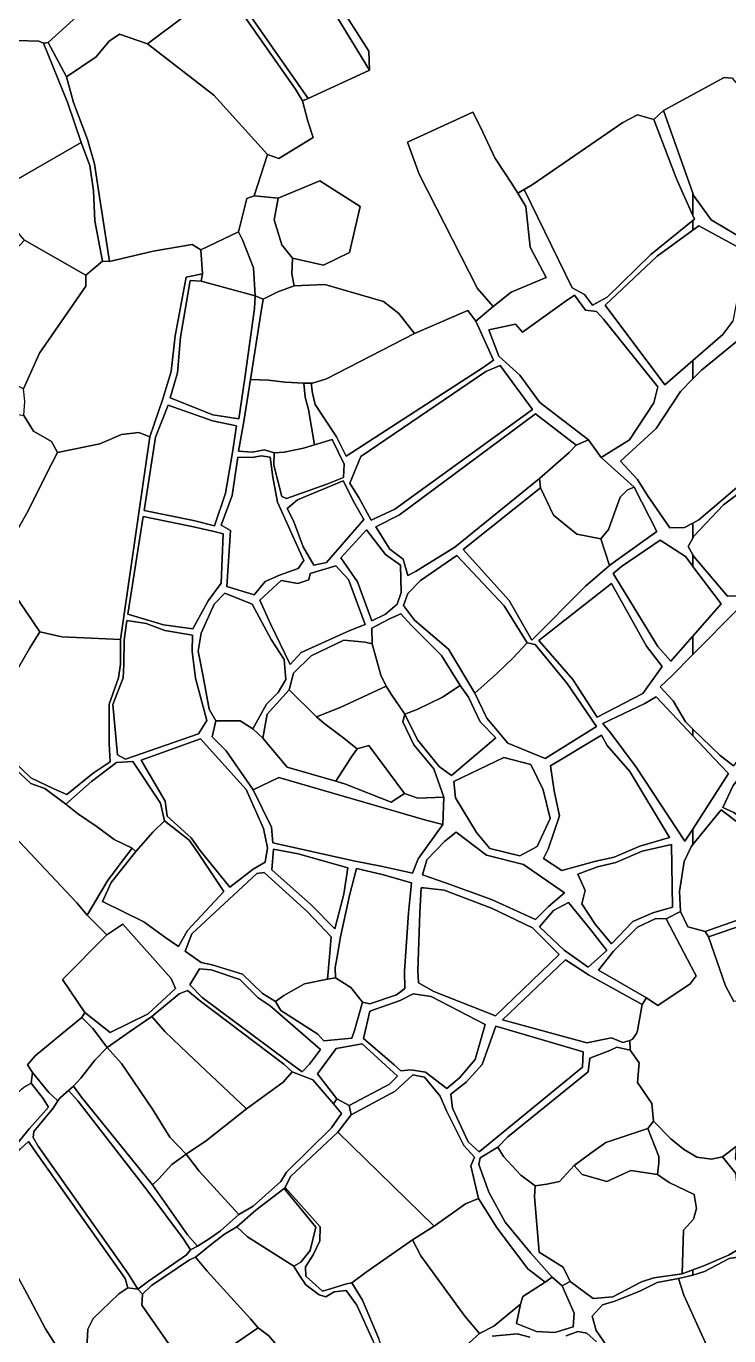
# Model space of a CAD drawing. Extents: x 542555 to 550520, y 1840485 to 1846995.
# Drawn here: x 548884.7 to 549006.2, y 1843695.7 to 1843922.2 of the extents above; entities that cross this region are included whole.
import ezdxf

# ---------------------------------------------------------------- set-up
doc = ezdxf.new("R2010")
doc.units = 0
doc.layers.add('Level 30', color=7, linetype='Continuous')

msp = doc.modelspace()

# ---------------------------------------------------------------- linework, layer by layer
at = {"layer": 'Level 30'}
for points in [[(548944.08, 1843914.59), (548933.47, 1843909.69), (548919.52, 1843929.68), (548917.63, 1843931.57), (548916.05, 1843932.06), (548914.4, 1843933.85), (548915.2, 1843936.34), (548915.05, 1843938.57), (548921.32, 1843942.31), (548923.57, 1843942.03), (548929.06, 1843937.41), (548935.66, 1843928.43)], [(548914.12, 1843929.06), (548914.38, 1843926.99), (548913.39, 1843925.25), (548912.35, 1843924.07), (548905.73, 1843919.13), (548900.86, 1843920.79), (548899.09, 1843919.61), (548896.86, 1843916.89), (548891.73, 1843913.44), (548888.53, 1843919.34), (548902.13, 1843931.73), (548904.17, 1843931.94), (548908.08, 1843931.14), (548909.7, 1843931.23), (548911.34, 1843930.35)], [(548932.51, 1843909.24), (548933.42, 1843905.78), (548934.37, 1843902.93), (548928.4, 1843899.32), (548926.47, 1843900), (548917.17, 1843910.25), (548905.73, 1843919.13), (548912.35, 1843924.07), (548913.39, 1843925.25), (548914.38, 1843926.99), (548914.12, 1843929.06), (548915.8, 1843931.08), (548918.69, 1843929.33), (548931.3, 1843911.26)], [(548894.23, 1843902.04), (548883.33, 1843895.8), (548881.87, 1843898.28), (548872.41, 1843912.21), (548872.22, 1843914.01), (548874.5185, 1843916.4652), (548874.86, 1843916.83), (548875.5555, 1843917.0703), (548883.11, 1843919.68), (548886.92, 1843919.61), (548887.74, 1843919.25), (548891.95, 1843908.88)], [(548899.14, 1843881.48), (548897.95, 1843881.54), (548896.62, 1843888.51), (548896.38, 1843893.68), (548895.74, 1843898.06), (548894.23, 1843902.04), (548891.95, 1843908.88), (548887.74, 1843919.25), (548888.53, 1843919.34), (548891.73, 1843913.44), (548892.92, 1843908.96), (548895.34, 1843902.56), (548896.57, 1843898.4), (548897.3, 1843893.43)], [(548926.47, 1843900), (548924.17, 1843892.84), (548922.91, 1843892.39), (548921.46, 1843886.64), (548914.93, 1843883.53), (548913.45, 1843884.41), (548906.71, 1843883.27), (548899.14, 1843881.48), (548897.3, 1843893.43), (548896.57, 1843898.4), (548895.34, 1843902.56), (548892.92, 1843908.96), (548891.73, 1843913.44), (548896.86, 1843916.89), (548899.09, 1843919.61), (548900.86, 1843920.79), (548905.73, 1843919.13), (548917.17, 1843910.25)], [(549008.41, 1843911.26), (549022.46, 1843891.79), (549011.59, 1843883.68), (549003.14, 1843888.68), (549000.16, 1843892.86), (549000.01, 1843893.31), (549000, 1843893.33), (548994.93, 1843907.58), (549005.41, 1843913.33), (549006.78, 1843913.16)], [(548994.93, 1843907.58), (549000, 1843893.33), (549000, 1843893.31), (549000, 1843889.46), (548997.2, 1843895.8), (548993.25, 1843906.06)], [(548971.88, 1843883.94), (548974.62, 1843878.69), (548968.58, 1843876.21), (548965.49, 1843873.7), (548962.74, 1843876.8), (548952.66, 1843896.57), (548950.69, 1843902.14), (548961.97, 1843907.29), (548963.28, 1843904.74), (548965.74, 1843899.42), (548968.78, 1843894.86), (548969.72, 1843893.29), (548971.1, 1843890.97)], [(549000, 1843889.46), (549000.28, 1843888.82), (549000, 1843888.59), (548992.75, 1843882.71), (548985.18, 1843875.32), (548982.66, 1843873.95), (548981.29, 1843875.76), (548979.14, 1843876.95), (548970.83, 1843893.95), (548972.2, 1843894.77), (548987.9, 1843905.52), (548990.42, 1843906.86), (548993.25, 1843906.06), (548997.2, 1843895.8)], [(548897.95, 1843881.54), (548895.04, 1843879.14), (548884.44, 1843885.17), (548880.44, 1843889.86), (548877.99, 1843892.17), (548883.33, 1843895.8), (548894.23, 1843902.04), (548895.74, 1843898.06), (548896.38, 1843893.68), (548896.62, 1843888.51)], [(548928.32, 1843892.44), (548935.5, 1843895.45), (548942.47, 1843890.97), (548940.62, 1843883.07), (548936.14, 1843880.87), (548930.75, 1843882.06), (548928.93, 1843884.36), (548927.6, 1843888.71)], [(548930.75, 1843882.06), (548930.65, 1843879.35), (548931.04, 1843877.27), (548928.25, 1843876.26), (548925.7, 1843874.95), (548924.32, 1843875.53), (548924.01, 1843880.38), (548922.16, 1843885.25), (548921.46, 1843886.64), (548922.91, 1843892.39), (548924.17, 1843892.84), (548928.32, 1843892.44), (548927.6, 1843888.71), (548928.93, 1843884.36)], [(549007.73, 1843884.05), (549009.73, 1843881.73), (549009.95, 1843880.57), (549008.46, 1843879.11), (549006.93, 1843871.17), (549005.16, 1843868.85), (549000, 1843864.36), (548995.15, 1843860.15), (548984.82, 1843873.93), (548993.82, 1843882.42), (549000, 1843886.91), (549000, 1843886.9), (549001.02, 1843887.64)], [(548884.44, 1843885.17), (548895.04, 1843879.14), (548895.04, 1843877.22), (548887.06, 1843865.63), (548884.25, 1843859.47), (548880.31, 1843861.46), (548877.03, 1843863.5), (548871.21, 1843868.33), (548873.73, 1843871.72), (548881.94, 1843882.51)], [(548924.32, 1843875.53), (548914.97, 1843878.07), (548915.2, 1843879.33), (548914.93, 1843883.53), (548921.46, 1843886.64), (548922.16, 1843885.25), (548924.01, 1843880.38)], [(548914.93, 1843883.53), (548915.2, 1843879.33), (548912.41, 1843878.79), (548910.5, 1843868.63), (548909.79, 1843862.48), (548908.37, 1843857.75), (548906.13, 1843851.19), (548904.23, 1843851.94), (548901.2, 1843851.59), (548897.47, 1843849.94), (548890.14, 1843848.45), (548889.13, 1843850.36), (548885.99, 1843852.12), (548884.34, 1843854.86), (548884.5, 1843857.35), (548884.25, 1843859.47), (548887.06, 1843865.63), (548895.04, 1843877.22), (548895.04, 1843879.14), (548897.95, 1843881.54), (548899.14, 1843881.48), (548906.71, 1843883.27), (548913.45, 1843884.41)], [(548914.97, 1843878.07), (548924.32, 1843875.53), (548924.22, 1843873.37), (548922.56, 1843861.31), (548921.48, 1843854.26), (548917.03, 1843854.97), (548909.64, 1843857.9), (548910.88, 1843862.25), (548911.43, 1843868.41), (548913.07, 1843878.22)], [(548931.04, 1843877.27), (548936.38, 1843877.52), (548946.5, 1843874.55), (548949.15, 1843872.49), (548951.85, 1843869.03), (548936.65, 1843861.2), (548934.24, 1843860.44), (548933.99, 1843860.44), (548932.72, 1843860.45), (548929.51, 1843860.63), (548926.64, 1843860.96), (548923.51, 1843861.08), (548925.33, 1843872.47), (548925.7, 1843874.95), (548928.25, 1843876.26)], [(548984.53, 1843871.51), (548983.33, 1843872.85), (548981.42, 1843873.05), (548979.53, 1843875.66), (548977.93, 1843874.58), (548970.55, 1843869.29), (548969.36, 1843870.67), (548964.73, 1843869.67), (548966.44, 1843865.09), (548970.1, 1843861.81), (548973.56, 1843857.12), (548981.93, 1843850.66), (548979.84, 1843849.71), (548972.8, 1843855.16), (548949.3, 1843837.7), (548945.17, 1843835.59), (548947.59, 1843831.77), (548949.93, 1843830), (548950.71, 1843827.17), (548952.04, 1843827.9), (548958.85, 1843832.08), (548973.5, 1843843.97), (548973.66, 1843842.37), (548960.3, 1843831.71), (548968.25, 1843822.86), (548972.16, 1843815.99), (548981.42, 1843825.37), (548985.57, 1843828.89), (548986.71, 1843829.7), (548993.78, 1843834.82), (548989.83, 1843842.48), (548984.16, 1843847.62), (548989.06, 1843850.64), (548993.25, 1843857.05), (548993.95, 1843859.82)], [(548983.33, 1843872.85), (548984.53, 1843871.51), (548993.95, 1843859.82), (548993.25, 1843857.05), (548989.06, 1843850.64), (548984.16, 1843847.62), (548981.93, 1843850.66), (548973.56, 1843857.12), (548970.1, 1843861.81), (548966.44, 1843865.09), (548964.73, 1843869.67), (548969.36, 1843870.67), (548970.55, 1843869.29), (548977.93, 1843874.58), (548979.53, 1843875.66), (548981.42, 1843873.05)], [(548962.46, 1843871.14), (548965.53, 1843864.41), (548963.74, 1843863.17), (548940.05, 1843847.84), (548938.37, 1843851.18), (548934.71, 1843856.78), (548934.21, 1843858.72), (548933.99, 1843860.44), (548934.24, 1843860.44), (548936.65, 1843861.2), (548951.85, 1843869.03), (548959.99, 1843872.53), (548961.12, 1843873.04)], [(549016.88, 1843865.43), (549019.76, 1843863.3), (549019, 1843857.23), (549014.12, 1843848.74), (549008.37, 1843843.03), (549001.04, 1843836.79), (549000, 1843836.24), (548998.54, 1843835.48), (548996.01, 1843835.44), (548992.15, 1843841.05), (548990.43, 1843843.8), (548987.51, 1843846.95), (548993.63, 1843852.6), (548997.87, 1843858.99), (549000, 1843861.17), (549001.49, 1843862.68), (549009.02, 1843868.88), (549010.61, 1843870.2)], [(548942.6, 1843847.74), (548964.23, 1843862.47), (548966.66, 1843863.5), (548972.27, 1843855.92), (548948.45, 1843838.64), (548944.36, 1843836.73), (548942.33, 1843840.55), (548940.72, 1843843.18)], [(548964.23, 1843862.47), (548942.6, 1843847.74), (548940.72, 1843843.18), (548942.33, 1843840.55), (548944.36, 1843836.73), (548948.45, 1843838.64), (548972.27, 1843855.92), (548966.66, 1843863.5)], [(548929.32, 1843848.51), (548927.6, 1843848.38), (548925.94, 1843848.89), (548923.82, 1843848.53), (548921.47, 1843848.69), (548922.32, 1843853.49), (548923.51, 1843861.08), (548926.64, 1843860.96), (548929.51, 1843860.63), (548932.72, 1843860.45), (548932.96, 1843858), (548933.56, 1843855.87), (548934.6, 1843849.81), (548932.66, 1843849.19)], [(548881.52, 1843832.01), (548879.13, 1843828.49), (548875.99, 1843830.94), (548873.09, 1843832.81), (548870.19, 1843834.43), (548865.33, 1843838.92), (548861.24, 1843842.27), (548857.89, 1843845.86), (548856.07, 1843848.08), (548859.06, 1843850.21), (548868.8, 1843856.76), (548872.54, 1843858.87), (548877.39, 1843855.3), (548880.96, 1843855.48), (548884.34, 1843854.86), (548885.99, 1843852.12), (548889.13, 1843850.36), (548890.14, 1843848.45), (548888.39, 1843845.14), (548885.13, 1843838.47)], [(548921.07, 1843853.05), (548920.42, 1843848.45), (548919.2, 1843841.42), (548917.3, 1843835.79), (548913.64, 1843836.71), (548905.12, 1843838.41), (548907.1, 1843851.12), (548909.3, 1843856.63), (548916.94, 1843853.92)], [(548920.42, 1843848.45), (548921.07, 1843853.05), (548916.94, 1843853.92), (548909.3, 1843856.63), (548907.1, 1843851.12), (548905.12, 1843838.41), (548913.64, 1843836.71), (548917.3, 1843835.79), (548919.2, 1843841.42)], [(548978.63, 1843848.47), (548973.5, 1843843.97), (548958.85, 1843832.08), (548952.04, 1843827.9), (548950.71, 1843827.17), (548949.93, 1843830), (548947.59, 1843831.77), (548945.17, 1843835.59), (548949.3, 1843837.7), (548972.8, 1843855.16), (548979.84, 1843849.71)], [(548890.14, 1843848.45), (548897.47, 1843849.94), (548901.2, 1843851.59), (548904.23, 1843851.94), (548906.13, 1843851.19), (548901.05, 1843816.11), (548890.89, 1843816.59), (548887.07, 1843817.43), (548882.34, 1843824.43), (548879.13, 1843828.49), (548881.52, 1843832.01), (548885.13, 1843838.47), (548888.39, 1843845.14)], [(548939.57, 1843844.12), (548936.71, 1843842.97), (548929.76, 1843840.49), (548928.94, 1843840.87), (548927.53, 1843846.28), (548927.6, 1843848.38), (548929.32, 1843848.51), (548932.66, 1843849.19), (548934.6, 1843849.81), (548937.62, 1843850.72), (548939.71, 1843846.46)], [(548984.16, 1843847.62), (548989.83, 1843842.48), (548988.72, 1843842.02), (548987.43, 1843840.75), (548985.39, 1843835.12), (548984.08, 1843833.54), (548979.96, 1843834.31), (548975.92, 1843837.63), (548973.66, 1843842.37), (548973.5, 1843843.97), (548978.63, 1843848.47), (548979.84, 1843849.71), (548981.93, 1843850.66)], [(548928.17, 1843839.88), (548932.71, 1843829.79), (548931.76, 1843828.41), (548928.54, 1843827.25), (548926.03, 1843826.16), (548924.16, 1843823.87), (548919.4, 1843825.3), (548920.06, 1843834.97), (548918.43, 1843835.89), (548920.33, 1843841.02), (548921.33, 1843847.65), (548923.81, 1843847.62), (548925.37, 1843847.87), (548926.9, 1843847.67), (548927.37, 1843844.17)], [(548932.71, 1843829.79), (548928.17, 1843839.88), (548927.37, 1843844.17), (548926.9, 1843847.67), (548925.37, 1843847.87), (548923.81, 1843847.62), (548921.33, 1843847.65), (548920.33, 1843841.02), (548918.43, 1843835.89), (548920.06, 1843834.97), (548919.4, 1843825.3), (548924.16, 1843823.87), (548926.03, 1843826.16), (548928.54, 1843827.25), (548931.76, 1843828.41)], [(548931.62, 1843840.25), (548939.54, 1843843.56), (548941.49, 1843839.7), (548943.12, 1843836.89), (548936.64, 1843829.41), (548934.49, 1843828.97), (548932.6, 1843832.17), (548930.96, 1843836.63), (548929.86, 1843838.8)], [(548939.54, 1843843.56), (548931.62, 1843840.25), (548929.86, 1843838.8), (548930.96, 1843836.63), (548932.6, 1843832.17), (548934.49, 1843828.97), (548936.64, 1843829.41), (548943.12, 1843836.89), (548941.49, 1843839.7)], [(548984.08, 1843833.54), (548985.57, 1843828.89), (548981.42, 1843825.37), (548972.16, 1843815.99), (548968.25, 1843822.86), (548960.3, 1843831.71), (548973.66, 1843842.37), (548975.92, 1843837.63), (548979.96, 1843834.31)], [(548989.83, 1843842.48), (548993.78, 1843834.82), (548986.71, 1843829.7), (548985.57, 1843828.89), (548984.08, 1843833.54), (548985.39, 1843835.12), (548987.43, 1843840.75), (548988.72, 1843842.02)], [(549000, 1843833.62), (549000.19, 1843833.97), (549005.32, 1843839.43), (549009.3, 1843842.38), (549010.8, 1843841.4), (549019.02, 1843833.83), (549017.45, 1843830.58), (549015.11, 1843827.6), (549012.06, 1843824.87), (549009.14, 1843823.74), (549006, 1843823.59), (549000.18, 1843830.48), (549000, 1843830.78), (548999.18, 1843832.18)], [(548917.49, 1843834.72), (548918.81, 1843834.38), (548918.45, 1843825.88), (548916.22, 1843822.82), (548913.56, 1843817.98), (548908.48, 1843818.66), (548902.32, 1843820.49), (548904.96, 1843837.4), (548913.68, 1843835.62)], [(548918.81, 1843834.38), (548917.49, 1843834.72), (548913.68, 1843835.62), (548904.96, 1843837.4), (548902.32, 1843820.49), (548908.48, 1843818.66), (548913.56, 1843817.98), (548916.22, 1843822.82), (548918.45, 1843825.88)], [(548946.87, 1843830.82), (548949.48, 1843828.99), (548949.58, 1843824.24), (548948.85, 1843822.25), (548946.87, 1843820.51), (548944.5, 1843819.37), (548942.02, 1843826.1), (548939.14, 1843830.26), (548943.59, 1843835.1)], [(548949.48, 1843828.99), (548946.87, 1843830.82), (548943.59, 1843835.1), (548939.14, 1843830.26), (548942.02, 1843826.1), (548944.5, 1843819.37), (548946.87, 1843820.51), (548948.85, 1843822.25), (548949.58, 1843824.24)], [(548885.28, 1843814.58), (548881.59, 1843808.16), (548863.56, 1843820.83), (548865.85, 1843824.2), (548868.48, 1843831.07), (548870.19, 1843834.43), (548873.09, 1843832.81), (548875.99, 1843830.94), (548879.13, 1843828.49), (548882.34, 1843824.43), (548887.07, 1843817.43)], [(549004.89, 1843822.26), (549000, 1843816.68), (548999.96, 1843816.63), (548996.22, 1843812.36), (548993.97, 1843814.91), (548986.23, 1843827.56), (548987.65, 1843828.76), (548994.35, 1843833.29), (548998.71, 1843830.48), (549000, 1843828.78), (549000, 1843828.76)], [(548966.06, 1843810.19), (548962.33, 1843806.83), (548957.73, 1843814.46), (548951.86, 1843819.44), (548949.98, 1843822.02), (548950.71, 1843824.09), (548952.9, 1843826.3), (548959.18, 1843830.64), (548967.39, 1843821.94), (548971.38, 1843815.53), (548968.85, 1843812.89)], [(548974.48, 1843795.55), (548983.35, 1843801.07), (548978.24, 1843808.53), (548972.72, 1843815.23), (548971.38, 1843815.53), (548967.39, 1843821.94), (548959.18, 1843830.64), (548952.9, 1843826.3), (548950.71, 1843824.09), (548949.98, 1843822.02), (548951.86, 1843819.44), (548957.73, 1843814.46), (548962.33, 1843806.83), (548964.36, 1843802.51), (548967.99, 1843798.22)], [(548933.59, 1843826.44), (548933.83, 1843827.51), (548938.25, 1843828.85), (548940.44, 1843826.52), (548943.35, 1843818.71), (548940.67, 1843817.66), (548932.28, 1843813.86), (548930.38, 1843811.77), (548926.97, 1843818.85), (548925.13, 1843822.94), (548928.82, 1843826.31), (548931.71, 1843825.83)], [(548933.83, 1843827.51), (548933.59, 1843826.44), (548931.71, 1843825.83), (548928.82, 1843826.31), (548925.13, 1843822.94), (548926.97, 1843818.85), (548930.38, 1843811.77), (548932.28, 1843813.86), (548940.67, 1843817.66), (548943.35, 1843818.71), (548940.44, 1843826.52), (548938.25, 1843828.85)], [(548929.63, 1843809.18), (548928.29, 1843806.95), (548926.3, 1843804.93), (548923.91, 1843800.67), (548921.72, 1843802.06), (548917.52, 1843802.07), (548916.36, 1843804.1), (548915.36, 1843809.73), (548914.46, 1843814.12), (548914.97, 1843817.2), (548917.22, 1843822.22), (548919.06, 1843824.11), (548923.78, 1843822.22), (548927.1, 1843816.12), (548929.34, 1843812.66)], [(548963.22, 1843801.9), (548961.22, 1843806.13), (548959.77, 1843808.17), (548956.55, 1843813.36), (548951.27, 1843818.58), (548949.5, 1843820.56), (548947.54, 1843819.68), (548944.52, 1843818.07), (548944.57, 1843815.38), (548943.36, 1843815.64), (548939.65, 1843815.99), (548934.03, 1843813.32), (548930.98, 1843810.3), (548930.23, 1843807.39), (548926.4, 1843803.21), (548925.67, 1843799.05), (548923.91, 1843800.67), (548926.3, 1843804.93), (548928.29, 1843806.95), (548929.63, 1843809.18), (548929.34, 1843812.66), (548927.1, 1843816.12), (548923.78, 1843822.22), (548919.06, 1843824.11), (548917.22, 1843822.22), (548914.97, 1843817.2), (548914.46, 1843814.12), (548915.36, 1843809.73), (548916.36, 1843804.1), (548917.52, 1843802.07), (548916.9, 1843799.31), (548919.33, 1843796.85), (548923.99, 1843790.11), (548927.17, 1843783.66), (548927.38, 1843780.94), (548941.32, 1843777.82), (548946.34, 1843776.85), (548951.51, 1843775.69), (548952.53, 1843778.21), (548956.75, 1843784.15), (548956.93, 1843788.87), (548955.21, 1843793.78), (548951.77, 1843797.9), (548949.85, 1843801.86), (548950.18, 1843803.22), (548952.4, 1843798.79), (548956.13, 1843794.14), (548958.26, 1843792.58), (548965.91, 1843799.11)], [(548992.01, 1843814.98), (548994.7, 1843811.46), (548991.35, 1843806.81), (548983.48, 1843802.7), (548979.22, 1843809.23), (548973.35, 1843815.93), (548985.94, 1843825.8)], [(548994.7, 1843811.46), (548992.01, 1843814.98), (548985.94, 1843825.8), (548973.35, 1843815.93), (548979.22, 1843809.23), (548983.48, 1843802.7), (548991.35, 1843806.81)], [(549000, 1843813.52), (549007.88, 1843821.46), (549009.69, 1843822.82), (549022.26, 1843812.63), (549017.96, 1843808.47), (549014.62, 1843803.57), (549013.19, 1843801.37), (549010.35, 1843798.97), (549007, 1843794.29), (549004.7, 1843796.06), (549000, 1843800.62), (548998.72, 1843801.86), (548996.58, 1843805.54), (548994.35, 1843807.95), (548996.35, 1843809.84)], [(548914.55, 1843799.8), (548901.93, 1843795.41), (548900.5, 1843796.2), (548899.69, 1843804.89), (548901.49, 1843809.52), (548901.61, 1843811.77), (548901.66, 1843816), (548902.14, 1843819.4), (548905.45, 1843818.9), (548908.68, 1843817.7), (548913.48, 1843816.85), (548913.45, 1843814.06), (548913.99, 1843809.44), (548915.97, 1843802.11)], [(548901.93, 1843795.41), (548914.55, 1843799.8), (548915.97, 1843802.11), (548913.99, 1843809.44), (548913.45, 1843814.06), (548913.48, 1843816.85), (548908.68, 1843817.7), (548905.45, 1843818.9), (548902.14, 1843819.4), (548901.66, 1843816), (548901.61, 1843811.77), (548901.49, 1843809.52), (548899.69, 1843804.89), (548900.5, 1843796.2)], [(548952.45, 1843804.06), (548950.18, 1843803.22), (548947.86, 1843806.64), (548947, 1843808.08), (548946.06, 1843809.94), (548944.57, 1843815.38), (548944.52, 1843818.07), (548947.54, 1843819.68), (548949.5, 1843820.56), (548951.27, 1843818.58), (548956.55, 1843813.36), (548959.77, 1843808.17), (548956.71, 1843806.17)], [(548887.07, 1843817.43), (548890.89, 1843816.59), (548901.05, 1843816.11), (548901.02, 1843811.84), (548900.69, 1843809.49), (548899.08, 1843804.94), (548899.08, 1843798.08), (548899.25, 1843794.99), (548896.34, 1843793.01), (548891.74, 1843789.29), (548889.52, 1843790.29), (548885.52, 1843792.2), (548879.13, 1843798.32), (548875.76, 1843799.92), (548881.59, 1843808.16), (548885.28, 1843814.58)], [(548939.01, 1843804.38), (548934.94, 1843802.72), (548930.23, 1843807.39), (548930.98, 1843810.3), (548934.03, 1843813.32), (548939.65, 1843815.99), (548943.36, 1843815.64), (548944.57, 1843815.38), (548946.06, 1843809.94), (548947, 1843808.08)], [(548983.35, 1843801.07), (548974.48, 1843795.55), (548967.99, 1843798.22), (548964.36, 1843802.51), (548962.33, 1843806.83), (548966.06, 1843810.19), (548968.85, 1843812.89), (548971.38, 1843815.53), (548972.72, 1843815.23), (548978.24, 1843808.53)], [(548952.45, 1843788.67), (548950.16, 1843789.49), (548943.96, 1843797.8), (548941.95, 1843797.21), (548939.41, 1843799.25), (548936.22, 1843801.65), (548934.94, 1843802.72), (548939.01, 1843804.38), (548947, 1843808.08), (548947.86, 1843806.64), (548950.18, 1843803.22), (548949.85, 1843801.86), (548951.77, 1843797.9), (548955.21, 1843793.78), (548956.93, 1843788.87)], [(548961.22, 1843806.13), (548963.22, 1843801.9), (548965.91, 1843799.11), (548958.26, 1843792.58), (548956.13, 1843794.14), (548952.4, 1843798.79), (548950.18, 1843803.22), (548952.45, 1843804.06), (548956.71, 1843806.17), (548959.77, 1843808.17)], [(548934.94, 1843802.72), (548936.22, 1843801.65), (548939.41, 1843799.25), (548941.95, 1843797.21), (548940.97, 1843795.83), (548938.28, 1843791.62), (548929.83, 1843794.05), (548925.67, 1843799.05), (548926.4, 1843803.21), (548930.23, 1843807.39)], [(549006.14, 1843792.95), (549000, 1843783.35), (548999.99, 1843783.33), (548998.64, 1843781.22), (548990.2, 1843794.07), (548985.79, 1843799.9), (548984.41, 1843801.58), (548991.71, 1843805.08), (548993.67, 1843806.23), (549000, 1843799.49), (549004.71, 1843794.47)], [(548950.16, 1843789.49), (548952.45, 1843788.67), (548956.93, 1843788.87), (548956.75, 1843784.15), (548953.84, 1843784.86), (548928.41, 1843792.27), (548923.99, 1843790.11), (548919.33, 1843796.85), (548916.9, 1843799.31), (548917.52, 1843802.07), (548921.72, 1843802.06), (548923.91, 1843800.67), (548925.67, 1843799.05), (548929.83, 1843794.05), (548938.28, 1843791.62), (548939.96, 1843791.1), (548947.86, 1843787.99)], [(548925.74, 1843783.46), (548926.44, 1843780.09), (548926.08, 1843777.63), (548923.95, 1843776.41), (548919.92, 1843773.32), (548914.73, 1843779.72), (548913.25, 1843781.82), (548909.08, 1843785.6), (548908.75, 1843788.14), (548904.64, 1843795.26), (548914.85, 1843798.97), (548922.79, 1843790.17)], [(548926.44, 1843780.09), (548925.74, 1843783.46), (548922.79, 1843790.17), (548914.85, 1843798.97), (548904.64, 1843795.26), (548908.75, 1843788.14), (548909.08, 1843785.6), (548913.25, 1843781.82), (548914.73, 1843779.72), (548919.92, 1843773.32), (548923.95, 1843776.41), (548926.08, 1843777.63)], [(548995.99, 1843781.89), (548990.86, 1843780.38), (548986.37, 1843778.49), (548983.22, 1843777.79), (548977.37, 1843776.17), (548974.15, 1843778.26), (548974.96, 1843779.86), (548976.96, 1843785.62), (548976.04, 1843789.96), (548975.37, 1843794.27), (548984.2, 1843799.56), (548985.19, 1843797.79), (548989.12, 1843793.28)], [(548990.86, 1843780.38), (548995.99, 1843781.89), (548989.12, 1843793.28), (548985.19, 1843797.79), (548984.2, 1843799.56), (548975.37, 1843794.27), (548976.04, 1843789.96), (548976.96, 1843785.62), (548974.96, 1843779.86), (548974.15, 1843778.26), (548977.37, 1843776.17), (548983.22, 1843777.79), (548986.37, 1843778.49)], [(548939.96, 1843791.1), (548938.28, 1843791.62), (548940.97, 1843795.83), (548941.95, 1843797.21), (548943.96, 1843797.8), (548950.16, 1843789.49), (548947.86, 1843787.99)], [(548906.61, 1843782.79), (548903.68, 1843779.48), (548903.04, 1843780.03), (548899.95, 1843781.56), (548897.02, 1843783.7), (548893.63, 1843786.02), (548891.57, 1843787.64), (548896, 1843791.59), (548900.33, 1843794.85), (548903.19, 1843795.05), (548907.95, 1843787.81), (548908.63, 1843784.74)], [(548975.31, 1843785.18), (548973.1, 1843780.35), (548970.11, 1843778.72), (548964.88, 1843779.98), (548962.62, 1843782.76), (548958.94, 1843788.72), (548958.66, 1843791.57), (548967.29, 1843795.7), (548971.97, 1843794.5), (548974.12, 1843790.13)], [(548973.1, 1843780.35), (548975.31, 1843785.18), (548974.12, 1843790.13), (548971.97, 1843794.5), (548967.29, 1843795.7), (548958.66, 1843791.57), (548958.94, 1843788.72), (548962.62, 1843782.76), (548964.88, 1843779.98), (548970.11, 1843778.72)], [(549024.97, 1843772.26), (549017.5, 1843770.22), (549016.1, 1843774), (549010.2, 1843783.9), (549007.09, 1843786.23), (549005.21, 1843787.07), (549006.95, 1843790.85), (549009.35, 1843793.84), (549011.39, 1843795.56), (549015.96, 1843794.08), (549018.8, 1843793.04), (549022.22, 1843791.53), (549025.48, 1843787.3), (549026.99, 1843781.88), (549030.69, 1843774.93), (549028.56, 1843774.39)], [(549017.5, 1843770.22), (549024.97, 1843772.26), (549028.56, 1843774.39), (549030.69, 1843774.93), (549026.99, 1843781.88), (549025.48, 1843787.3), (549022.22, 1843791.53), (549018.8, 1843793.04), (549015.96, 1843794.08), (549011.39, 1843795.56), (549009.35, 1843793.84), (549006.95, 1843790.85), (549005.21, 1843787.07), (549007.09, 1843786.23), (549010.2, 1843783.9), (549016.1, 1843774)], [(548891.57, 1843787.64), (548893.63, 1843786.02), (548897.02, 1843783.7), (548899.95, 1843781.56), (548903.04, 1843780.03), (548900.8, 1843777.1), (548898.78, 1843774.4), (548895.27, 1843768.48), (548893.49, 1843770.59), (548882.72, 1843782.07), (548878.81, 1843779.61), (548876.27, 1843782.59), (548880.79, 1843791.39), (548882.77, 1843793.83), (548885.52, 1843791.21), (548887.94, 1843790.37)], [(548923.99, 1843790.11), (548928.41, 1843792.27), (548953.84, 1843784.86), (548956.75, 1843784.15), (548952.53, 1843778.21), (548951.51, 1843775.69), (548946.34, 1843776.85), (548941.32, 1843777.82), (548927.38, 1843780.94), (548927.17, 1843783.66)], [(549016.03, 1843769.85), (549010.83, 1843768.66), (549002.1, 1843765.61), (548999.11, 1843766.45), (548997.87, 1843769.1), (548997.68, 1843772.55), (548998.48, 1843777.76), (548999.7, 1843780.28), (549000, 1843780.65), (549004.9, 1843786.69), (549009.52, 1843783.14), (549015.22, 1843773.38)], [(548914.31, 1843779.46), (548918.9, 1843772.52), (548912.61, 1843765.8), (548911.06, 1843763.06), (548908.9, 1843764.56), (548905.1, 1843767.32), (548897.91, 1843770.82), (548899.41, 1843774.08), (548903.68, 1843779.48), (548906.61, 1843782.79), (548908.63, 1843784.74), (548912.89, 1843781.41)], [(548977.83, 1843772.3), (548975.04, 1843769.93), (548972.79, 1843767.7), (548965.16, 1843771.18), (548957.22, 1843774.04), (548953.24, 1843775.44), (548954.02, 1843778.03), (548957.11, 1843781.27), (548959.09, 1843782.83), (548964.32, 1843778.84), (548970.71, 1843777.24)], [(548975.04, 1843769.93), (548977.83, 1843772.3), (548970.71, 1843777.24), (548964.32, 1843778.84), (548959.09, 1843782.83), (548957.11, 1843781.27), (548954.02, 1843778.03), (548953.24, 1843775.44), (548957.22, 1843774.04), (548965.16, 1843771.18), (548972.79, 1843767.7)], [(548939.67, 1843772.08), (548938.11, 1843766.1), (548934.02, 1843770.22), (548927.22, 1843776.3), (548927.5, 1843779.88), (548931.77, 1843779.05), (548940.33, 1843776.64)], [(548938.11, 1843766.1), (548939.67, 1843772.08), (548940.33, 1843776.64), (548931.77, 1843779.05), (548927.5, 1843779.88), (548927.22, 1843776.3), (548934.02, 1843770.22)], [(548991.23, 1843779.54), (548996.3, 1843780.68), (548996.48, 1843769.81), (548993.09, 1843768.88), (548989.65, 1843767.37), (548985.94, 1843763.49), (548983.11, 1843766.87), (548980.81, 1843770.4), (548981.37, 1843772.72), (548980.1, 1843775.55), (548983.53, 1843776.8), (548986.71, 1843777.56)], [(548996.3, 1843780.68), (548991.23, 1843779.54), (548986.71, 1843777.56), (548983.53, 1843776.8), (548980.1, 1843775.55), (548981.37, 1843772.72), (548980.81, 1843770.4), (548983.11, 1843766.87), (548985.94, 1843763.49), (548989.65, 1843767.37), (548993.09, 1843768.88), (548996.48, 1843769.81)], [(548950.86, 1843768.87), (548951.35, 1843774.04), (548946.27, 1843775.46), (548941.87, 1843776.52), (548940.66, 1843771.88), (548939.08, 1843764.72), (548938.46, 1843760.97), (548938.16, 1843759.39), (548938.21, 1843757.64), (548936.84, 1843757.4), (548937.2, 1843761.25), (548937.48, 1843764.72), (548933.37, 1843769.02), (548925.88, 1843775.83), (548924.64, 1843775.67), (548913.38, 1843765.22), (548912.22, 1843762.23), (548914.96, 1843760.25), (548916.91, 1843759.85), (548922.14, 1843758.27), (548925.58, 1843754.91), (548927.86, 1843753.5), (548928.79, 1843751.98), (548935.13, 1843747.88), (548936.19, 1843746.75), (548941.06, 1843747.17), (548941.49, 1843748.49), (548942.89, 1843753.42), (548944.17, 1843753.13), (548948.75, 1843754.67), (548950.18, 1843755.77), (548950.14, 1843758.76)], [(548951.35, 1843774.04), (548950.86, 1843768.87), (548950.14, 1843758.76), (548950.18, 1843755.77), (548948.75, 1843754.67), (548944.17, 1843753.13), (548942.89, 1843753.42), (548940.88, 1843755.94), (548938.21, 1843757.64), (548938.16, 1843759.39), (548938.46, 1843760.97), (548939.08, 1843764.72), (548940.66, 1843771.88), (548941.87, 1843776.52), (548946.27, 1843775.46)], [(548933.37, 1843769.02), (548937.48, 1843764.72), (548937.2, 1843761.25), (548936.84, 1843757.4), (548932.86, 1843756.59), (548929.26, 1843754.55), (548927.86, 1843753.5), (548925.58, 1843754.91), (548922.14, 1843758.27), (548916.91, 1843759.85), (548914.96, 1843760.25), (548912.22, 1843762.23), (548913.38, 1843765.22), (548924.64, 1843775.67), (548925.88, 1843775.83)], [(548953.48, 1843773.2), (548957.03, 1843772.8), (548965.16, 1843769.69), (548972.28, 1843766.28), (548976.9, 1843761.67), (548965.87, 1843751.03), (548955.24, 1843755.27), (548952.54, 1843756.73), (548952.44, 1843758.85), (548952.77, 1843768.84), (548953.01, 1843773.18)], [(548957.03, 1843772.8), (548953.48, 1843773.2), (548953.01, 1843773.18), (548952.77, 1843768.84), (548952.44, 1843758.85), (548952.54, 1843756.73), (548955.24, 1843755.27), (548965.87, 1843751.03), (548976.9, 1843761.67), (548972.28, 1843766.28), (548965.16, 1843769.69)], [(549029.51, 1843758.58), (549028.68, 1843757.44), (549018.1, 1843753.03), (549009.15, 1843753.86), (549007.08, 1843753.51), (549005.65, 1843756.23), (549002.73, 1843764.69), (549011.31, 1843767.62), (549017.06, 1843768.69), (549024.32, 1843771.11), (549025.66, 1843771.22), (549026.71, 1843771.82), (549028.96, 1843766.71), (549029.03, 1843764.12), (549029.4, 1843762.22), (549030.31, 1843760.82)], [(548985.1, 1843762.35), (548981.88, 1843759.48), (548977.75, 1843762.42), (548973.46, 1843766.42), (548975.92, 1843769.27), (548978.5, 1843770.63), (548982.32, 1843765.97)], [(548981.88, 1843759.48), (548985.1, 1843762.35), (548982.32, 1843765.97), (548978.5, 1843770.63), (548975.92, 1843769.27), (548973.46, 1843766.42), (548977.75, 1843762.42)], [(548993.94, 1843752.83), (548992.01, 1843754.14), (548983.7, 1843758.97), (548986.3, 1843762.24), (548990.4, 1843766.38), (548993.59, 1843767.87), (548995.36, 1843767.79), (548999.68, 1843759.56), (549000.58, 1843757.99), (548999.55, 1843756.58)], [(548898.66, 1843765.07), (548901.46, 1843766.92), (548909.82, 1843757.5), (548910.57, 1843755.76), (548905.83, 1843751.38), (548899.23, 1843748.17), (548894.87, 1843751.65), (548890.99, 1843757.34)], [(548989.56, 1843747), (548989.11, 1843746.76), (548987.9, 1843746.43), (548985.91, 1843747.26), (548981.69, 1843746.36), (548967.1, 1843750.37), (548977.99, 1843760.74), (548981.96, 1843758.11), (548991.26, 1843753.03), (548990.42, 1843748.51), (548990.23, 1843747.98)], [(548924.86, 1843754.13), (548926.9, 1843752.75), (548935.6, 1843745.2), (548933.71, 1843742.67), (548932.44, 1843741.39), (548929.83, 1843743.29), (548915.15, 1843754.24), (548913.04, 1843756.42), (548914.72, 1843759.2), (548916.69, 1843758.98), (548921.7, 1843757.35)], [(548926.9, 1843752.75), (548924.86, 1843754.13), (548921.7, 1843757.35), (548916.69, 1843758.98), (548914.72, 1843759.2), (548913.04, 1843756.42), (548915.15, 1843754.24), (548929.83, 1843743.29), (548932.44, 1843741.39), (548933.71, 1843742.67), (548935.6, 1843745.2)], [(548938.21, 1843757.64), (548940.88, 1843755.94), (548942.89, 1843753.42), (548941.49, 1843748.49), (548941.06, 1843747.17), (548936.19, 1843746.75), (548935.13, 1843747.88), (548928.79, 1843751.98), (548927.86, 1843753.5), (548929.26, 1843754.55), (548932.86, 1843756.59), (548936.84, 1843757.4)], [(548929.16, 1843739.6), (548922.84, 1843734.94), (548912.69, 1843744.51), (548908.7, 1843748.34), (548906.44, 1843750.93), (548911.18, 1843754.85), (548912.64, 1843755.4), (548914.65, 1843753.76), (548929.29, 1843742.66), (548930.71, 1843741.38)], [(548954.77, 1843754.41), (548964.08, 1843749.56), (548962.36, 1843743.49), (548959.67, 1843740.3), (548957.46, 1843738.49), (548953.78, 1843741.3), (548951.26, 1843741.68), (548949.53, 1843741.51), (548948.36, 1843742.56), (548943.05, 1843747.15), (548944.15, 1843751.88), (548949.41, 1843753.69), (548951.67, 1843754.84)], [(548964.08, 1843749.56), (548954.77, 1843754.41), (548951.67, 1843754.84), (548949.41, 1843753.69), (548944.15, 1843751.88), (548943.05, 1843747.15), (548948.36, 1843742.56), (548949.53, 1843741.51), (548951.26, 1843741.68), (548953.78, 1843741.3), (548957.46, 1843738.49), (548959.67, 1843740.3), (548962.36, 1843743.49)], [(548894.35, 1843750.75), (548896.27, 1843748.86), (548898.74, 1843745.55), (548896.6, 1843743.39), (548894.2, 1843740.24), (548892.89, 1843738.9), (548892.04, 1843738.15), (548890.63, 1843736.84), (548890.2, 1843736.37), (548888.66, 1843737.78), (548885.83, 1843741.22), (548884.97, 1843742.6), (548886.3, 1843744.12), (548891.86, 1843748.75)], [(548915.89, 1843729.49), (548912.37, 1843727.11), (548909.58, 1843730.05), (548906.6, 1843734.88), (548901.23, 1843742.79), (548898.74, 1843745.55), (548902.62, 1843748.3), (548906.44, 1843750.93), (548908.7, 1843748.34), (548912.69, 1843744.51), (548922.84, 1843734.94)], [(548965.95, 1843749.24), (548981.04, 1843744.84), (548980.92, 1843742.17), (548963.08, 1843727.51), (548961.13, 1843729.27), (548958.42, 1843735.07), (548958.14, 1843737.49), (548960.79, 1843739.57), (548963.56, 1843742.63)], [(548981.04, 1843744.84), (548965.95, 1843749.24), (548963.56, 1843742.63), (548960.79, 1843739.57), (548958.14, 1843737.49), (548958.42, 1843735.07), (548961.13, 1843729.27), (548963.08, 1843727.51), (548980.92, 1843742.17)], [(548907.61, 1843722.82), (548906.55, 1843721.83), (548894.28, 1843736.96), (548892.89, 1843738.9), (548894.2, 1843740.24), (548896.6, 1843743.39), (548898.74, 1843745.55), (548901.23, 1843742.79), (548906.6, 1843734.88), (548909.58, 1843730.05), (548912.37, 1843727.11), (548909.94, 1843725.33)], [(548942.8, 1843746.2), (548948.95, 1843740.62), (548947.53, 1843739.21), (548940.58, 1843735.56), (548938.45, 1843736.67), (548935.1, 1843741.01), (548938.34, 1843745.4)], [(548989.18, 1843745.13), (548990.69, 1843742.93), (548990.43, 1843739.51), (548992.89, 1843735.9), (548993.19, 1843732.83), (548992.23, 1843731.55), (548984.94, 1843729.14), (548982.37, 1843727.31), (548979.47, 1843725.14), (548976.93, 1843722.37), (548974.78, 1843721.91), (548972.76, 1843721.66), (548970.27, 1843723.47), (548967.28, 1843726.7), (548966.29, 1843728.33), (548968.01, 1843730.15), (548981.89, 1843741.37), (548982.2, 1843743.75), (548985.62, 1843745.06), (548986.85, 1843745.64)], [(548937.89, 1843735.83), (548939.23, 1843734.14), (548937.53, 1843731.68), (548929.73, 1843723.99), (548928.74, 1843722.37), (548923.98, 1843718.15), (548921.5, 1843716.69), (548914.65, 1843724.16), (548912.37, 1843727.11), (548915.89, 1843729.49), (548922.84, 1843734.94), (548929.16, 1843739.6), (548930.71, 1843741.38), (548934.28, 1843739.99)], [(548960.68, 1843718.56), (548955.29, 1843714.68), (548938.59, 1843730.9), (548940.95, 1843733.95), (548948.53, 1843738), (548951.58, 1843740.85), (548953.6, 1843740.45), (548956.3, 1843737.16), (548957.4, 1843734.64), (548960.41, 1843728.64), (548962.22, 1843726.63), (548961.63, 1843725.13), (548962.91, 1843719.48)], [(548888.59, 1843735.26), (548885.29, 1843731.56), (548883.02, 1843728.72), (548881.8, 1843727.52), (548879.34, 1843729.95), (548877.99, 1843731.72), (548879.02, 1843733.43), (548883.9, 1843738.39), (548884.29, 1843738.63), (548885.58, 1843739.43), (548887.68, 1843736.73)], [(548905.88, 1843705.17), (548904.03, 1843703.77), (548902.45, 1843706.38), (548886.78, 1843728.48), (548885.92, 1843730.01), (548886.06, 1843731.03), (548889.41, 1843735.06), (548890.2, 1843736.37), (548890.63, 1843736.84), (548892.04, 1843738.15), (548893.68, 1843736.35), (548905.58, 1843720.95), (548911.87, 1843712.55), (548913.13, 1843710.61), (548912.45, 1843709.69)], [(548914.34, 1843711.24), (548913.13, 1843710.61), (548911.87, 1843712.55), (548905.58, 1843720.95), (548893.68, 1843736.35), (548892.04, 1843738.15), (548892.89, 1843738.9), (548894.28, 1843736.96), (548906.55, 1843721.83), (548912.62, 1843713.15)], [(548940.58, 1843735.56), (548940.95, 1843733.95), (548938.59, 1843730.9), (548930.46, 1843723.29), (548929.53, 1843721.35), (548929.33, 1843721.2), (548924.44, 1843717.43), (548921.16, 1843714.54), (548919.01, 1843713.28), (548916.76, 1843711.59), (548915.24, 1843710.31), (548914, 1843709.31), (548912.98, 1843708.87), (548906.42, 1843704.4), (548904.86, 1843702.94), (548904.03, 1843703.77), (548905.88, 1843705.17), (548912.45, 1843709.69), (548913.13, 1843710.61), (548914.34, 1843711.24), (548916.39, 1843712.48), (548918.35, 1843713.87), (548921.5, 1843716.69), (548923.98, 1843718.15), (548928.74, 1843722.37), (548929.73, 1843723.99), (548937.53, 1843731.68), (548939.23, 1843734.14), (548937.89, 1843735.83), (548938.45, 1843736.67)], [(548938.59, 1843730.9), (548955.29, 1843714.68), (548951.5, 1843712.3), (548943.54, 1843706.73), (548941.06, 1843704.88), (548940.09, 1843704.7), (548937.35, 1843703.84), (548935.99, 1843703.46), (548933.08, 1843706.01), (548933.05, 1843707.67), (548934.35, 1843709.71), (548935.51, 1843712.13), (548935.54, 1843714.58), (548929.53, 1843721.35), (548930.46, 1843723.29)], [(548992.23, 1843731.55), (548994.14, 1843726.72), (548994.14, 1843725.6), (548993.91, 1843723.59), (548989.28, 1843724.32), (548985.12, 1843722.42), (548980.89, 1843723.58), (548979.47, 1843725.14), (548982.37, 1843727.31), (548984.94, 1843729.14)], [(549005.15, 1843726.66), (549007.43, 1843723.8), (549008.46, 1843714.61), (549007.93, 1843710.7), (549006.16, 1843709.67), (549001.99, 1843707.88), (549000, 1843707.12), (548998.17, 1843706.43), (548998.41, 1843714.01), (549000.13, 1843715.91), (549000.64, 1843717.75), (549000.24, 1843720.16), (548995.89, 1843722.24), (548993.91, 1843723.59), (548994.14, 1843725.6), (548994.14, 1843726.72), (548992.23, 1843731.55), (548993.19, 1843732.83), (548996.19, 1843729.8), (548998.36, 1843727.98), (549000.7, 1843726.62), (549003.25, 1843726.25)], [(548895.38, 1843696.86), (548895.21, 1843693.56), (548893.66, 1843692.55), (548891.86, 1843691.94), (548890.28, 1843692.05), (548889.95, 1843693.93), (548888.08, 1843696.92), (548884.82, 1843703.03), (548876.56, 1843718.24), (548875.68, 1843720.31), (548877.18, 1843721.9), (548882.52, 1843726.64), (548883.74, 1843728.06), (548885.11, 1843729.31), (548886.12, 1843727.85), (548901.82, 1843705.6), (548902.33, 1843704), (548900.73, 1843702.95), (548896.3, 1843698.68)], [(548912.37, 1843727.11), (548914.65, 1843724.16), (548921.5, 1843716.69), (548918.35, 1843713.87), (548916.39, 1843712.48), (548914.34, 1843711.24), (548912.62, 1843713.15), (548906.55, 1843721.83), (548907.61, 1843722.82), (548909.94, 1843725.33)], [(548972.76, 1843721.66), (548972.63, 1843719.76), (548973.45, 1843710.16), (548977.58, 1843707.56), (548978.79, 1843705.13), (548977.38, 1843704.38), (548975.68, 1843705.85), (548971.99, 1843710.03), (548967.56, 1843715.35), (548964.74, 1843720.54), (548962.97, 1843725.31), (548963.25, 1843726.5), (548966.29, 1843728.33), (548967.28, 1843726.7), (548970.27, 1843723.47)], [(549011.72, 1843703.38), (549010.92, 1843703.08), (549008.13, 1843709.39), (549006.26, 1843709.1), (549002.02, 1843706.85), (549000, 1843706.21), (549000, 1843707.12), (549001.99, 1843707.88), (549006.16, 1843709.67), (549007.93, 1843710.7), (549008.46, 1843714.61), (549007.43, 1843723.8), (549005.15, 1843726.66), (549007.5, 1843728.44), (549007.33, 1843726.35), (549008.57, 1843724.34), (549009.56, 1843714.83), (549009.37, 1843709.98)], [(548993.91, 1843723.59), (548995.89, 1843722.24), (549000.24, 1843720.16), (549000.64, 1843717.75), (549000.13, 1843715.91), (548998.41, 1843714.01), (548998.17, 1843706.43), (548993.28, 1843705.72), (548991.12, 1843705.02), (548986.18, 1843702.47), (548982.77, 1843702.14), (548978.79, 1843705.13), (548977.58, 1843707.56), (548973.45, 1843710.16), (548972.63, 1843719.76), (548972.76, 1843721.66), (548974.78, 1843721.91), (548976.93, 1843722.37), (548979.47, 1843725.14), (548980.89, 1843723.58), (548985.12, 1843722.42), (548989.28, 1843724.32)], [(548934.79, 1843714.53), (548933.84, 1843710.47), (548932.24, 1843708.46), (548931.02, 1843707.76), (548923.01, 1843712.81), (548921.16, 1843714.54), (548924.44, 1843717.43), (548929.33, 1843721.2)], [(548881.62, 1843691.86), (548877.17, 1843691.49), (548877.57, 1843693.81), (548876.62, 1843695.8), (548868.91, 1843710.28), (548868, 1843713.03), (548870.97, 1843714.92), (548874.52, 1843716.52), (548876.56, 1843718.24), (548884.82, 1843703.03), (548888.08, 1843696.92), (548889.95, 1843693.93), (548890.28, 1843692.05)], [(548970.59, 1843702.49), (548970.2, 1843701.2), (548965.57, 1843697.38), (548963.1, 1843696.11), (548960.55, 1843699.12), (548952.95, 1843709.54), (548951.5, 1843712.3), (548955.29, 1843714.68), (548960.68, 1843718.56), (548962.91, 1843719.48), (548966.17, 1843714.33), (548971.49, 1843707.28), (548974.46, 1843704.98)], [(548943.52, 1843691.86), (548941.27, 1843690.04), (548935.68, 1843686.03), (548933.32, 1843687.9), (548926.68, 1843695.72), (548924.83, 1843697.08), (548923.5, 1843698.64), (548916, 1843706.91), (548914, 1843709.31), (548915.24, 1843710.31), (548916.76, 1843711.59), (548919.01, 1843713.28), (548921.16, 1843714.54), (548923.01, 1843712.81), (548931.02, 1843707.76), (548931.99, 1843706.15), (548933.11, 1843704.55), (548935.37, 1843702.78), (548936.54, 1843702.46), (548937.96, 1843703.32), (548940.08, 1843703.56), (548941.93, 1843701.04), (548944.7, 1843694.77), (548945.43, 1843692.75)], [(548951.5, 1843712.3), (548952.95, 1843709.54), (548960.55, 1843699.12), (548963.1, 1843696.11), (548960.74, 1843693.98), (548951.54, 1843689.41), (548946.47, 1843693.08), (548945.72, 1843695.17), (548942.86, 1843701.88), (548941.06, 1843704.88), (548943.54, 1843706.73)], [(548924.83, 1843697.08), (548913.74, 1843689.47), (548911.04, 1843691.91), (548904.74, 1843701), (548904.86, 1843702.94), (548906.42, 1843704.4), (548912.98, 1843708.87), (548914, 1843709.31), (548916, 1843706.91), (548923.5, 1843698.64)], [(549014.52, 1843683.32), (549017.4, 1843675.87), (549018, 1843673.57), (549014.94, 1843671.91), (549013.85, 1843673.42), (549006.51, 1843685.8), (549005.35, 1843687.03), (549004.4, 1843688.22), (549004.37, 1843689.67), (548998.44, 1843702.72), (548997.53, 1843705.64), (549000, 1843706.21), (549002.02, 1843706.85), (549006.26, 1843709.1), (549008.13, 1843709.39), (549010.92, 1843703.08), (549010.45, 1843701.14), (549009.37, 1843698.95), (549009.61, 1843696.86), (549010.47, 1843687.19), (549011.75, 1843684.81), (549013.26, 1843684.29)], [(548899.85, 1843685.87), (548898.31, 1843685.1), (548897.72, 1843687.86), (548896.9, 1843691.33), (548895.92, 1843692.36), (548895.21, 1843693.56), (548895.38, 1843696.86), (548896.3, 1843698.68), (548900.73, 1843702.95), (548902.33, 1843704), (548904.03, 1843703.77), (548904.86, 1843702.94), (548904.74, 1843701), (548911.04, 1843691.91)], [(548977.38, 1843704.38), (548979.48, 1843699.62), (548979.28, 1843697.27), (548976.16, 1843696.26), (548972.96, 1843696.44), (548969.53, 1843697.83), (548970.2, 1843701.2), (548970.59, 1843702.49), (548974.46, 1843704.98), (548975.68, 1843705.85)], [(548997.53, 1843705.64), (548998.44, 1843702.72), (549004.37, 1843689.67), (549004.4, 1843688.22), (549001.33, 1843685.97), (549000, 1843683.98), (548994.25, 1843675.4), (548992.93, 1843673.08), (548990.76, 1843672.09), (548988.08, 1843671.93), (548987.37, 1843673.56), (548986.81, 1843676.04), (548986.08, 1843685.27), (548985.18, 1843693.89), (548983.27, 1843696.63), (548982.6, 1843699.1), (548984.37, 1843701.05), (548986.49, 1843701.69), (548990.94, 1843703.52), (548993.84, 1843704.92)], [(548924.83, 1843697.08), (548926.68, 1843695.72), (548933.32, 1843687.9), (548935.68, 1843686.03), (548935.11, 1843684.07), (548930.14, 1843674.66), (548927.17, 1843672.86), (548925.44, 1843673.63), (548918.78, 1843674.74), (548918.35, 1843677.5), (548916.69, 1843683.38), (548913.74, 1843689.47)]]:
    msp.add_lwpolyline(points, close=True, dxfattribs=at)
for points in [[(548902.13, 1843931.73), (548888.53, 1843919.34), (548887.74, 1843919.25), (548886.92, 1843919.61), (548883.11, 1843919.68), (548875.5555, 1843917.0703), (548874.86, 1843916.83), (548874.5185, 1843916.4652), (548872.22, 1843914.01), (548871.5285, 1843914.1273), (548869.45, 1843914.48), (548868.44, 1843916.04), (548866.31, 1843919.65), (548856.12, 1843928.19)], [(548919.52, 1843929.68), (548933.47, 1843909.69), (548932.51, 1843909.24), (548931.3, 1843911.26), (548918.69, 1843929.33)], [(548938.4, 1843926.63), (548943.99, 1843917.85), (548944.08, 1843914.59), (548935.66, 1843928.43)], [(549006.78, 1843913.16), (549005.41, 1843913.33), (548994.93, 1843907.58), (548993.25, 1843906.06), (548990.42, 1843906.86), (548987.9, 1843905.52), (548972.2, 1843894.77), (548970.83, 1843893.95), (548969.72, 1843893.29), (548968.78, 1843894.86), (548965.74, 1843899.42), (548963.28, 1843904.74), (548961.97, 1843907.29), (548950.69, 1843902.14), (548952.66, 1843896.57), (548962.74, 1843876.8), (548965.49, 1843873.7), (548962.46, 1843871.14), (548961.12, 1843873.04), (548959.99, 1843872.53), (548951.85, 1843869.03), (548949.15, 1843872.49), (548946.5, 1843874.55), (548936.38, 1843877.52), (548931.04, 1843877.27), (548930.65, 1843879.35), (548930.75, 1843882.06), (548936.14, 1843880.87), (548940.62, 1843883.07), (548942.47, 1843890.97), (548935.5, 1843895.45), (548928.32, 1843892.44), (548924.17, 1843892.84), (548926.47, 1843900), (548928.4, 1843899.32), (548934.37, 1843902.93), (548933.42, 1843905.78), (548932.51, 1843909.24), (548933.47, 1843909.69), (548944.08, 1843914.59), (548943.99, 1843917.85), (548938.4, 1843926.63)], [(548879.13, 1843798.32), (548885.52, 1843792.2), (548889.52, 1843790.29), (548891.74, 1843789.29), (548896.34, 1843793.01), (548899.25, 1843794.99), (548899.08, 1843798.08), (548899.08, 1843804.94), (548900.69, 1843809.49), (548901.02, 1843811.84), (548901.05, 1843816.11), (548906.13, 1843851.19), (548908.37, 1843857.75), (548909.79, 1843862.48), (548910.5, 1843868.63), (548912.41, 1843878.79), (548915.2, 1843879.33), (548914.97, 1843878.07), (548913.07, 1843878.22), (548911.43, 1843868.41), (548910.88, 1843862.25), (548909.64, 1843857.9), (548917.03, 1843854.97), (548921.48, 1843854.26), (548922.56, 1843861.31), (548924.22, 1843873.37), (548924.32, 1843875.53), (548925.7, 1843874.95), (548925.33, 1843872.47), (548923.51, 1843861.08), (548922.32, 1843853.49), (548921.47, 1843848.69), (548923.82, 1843848.53), (548925.94, 1843848.89), (548927.6, 1843848.38), (548927.53, 1843846.28), (548928.94, 1843840.87), (548929.76, 1843840.49), (548936.71, 1843842.97), (548939.57, 1843844.12), (548939.71, 1843846.46), (548937.62, 1843850.72), (548934.6, 1843849.81), (548933.56, 1843855.87), (548932.96, 1843858), (548932.72, 1843860.45), (548933.99, 1843860.44), (548934.21, 1843858.72), (548934.71, 1843856.78), (548938.37, 1843851.18), (548940.05, 1843847.84), (548963.74, 1843863.17), (548965.53, 1843864.41), (548962.46, 1843871.14), (548965.49, 1843873.7), (548968.58, 1843876.21), (548974.62, 1843878.69), (548971.88, 1843883.94), (548971.1, 1843890.97), (548969.72, 1843893.29), (548970.83, 1843893.95), (548979.14, 1843876.95), (548981.29, 1843875.76), (548982.66, 1843873.95), (548985.18, 1843875.32), (548992.75, 1843882.71), (549000, 1843888.59), (549000, 1843886.91), (548993.82, 1843882.42), (548984.82, 1843873.93), (548995.15, 1843860.15), (549000, 1843864.36), (549000, 1843861.17), (548997.87, 1843858.99), (548993.63, 1843852.6), (548987.51, 1843846.95), (548990.43, 1843843.8), (548992.15, 1843841.05), (548996.01, 1843835.44), (548998.54, 1843835.48), (549000, 1843836.24), (549000, 1843833.62), (548999.18, 1843832.18), (549000, 1843830.78), (549000, 1843828.78), (548998.71, 1843830.48), (548994.35, 1843833.29), (548987.65, 1843828.76), (548986.23, 1843827.56), (548993.97, 1843814.91), (548996.22, 1843812.36), (548999.96, 1843816.63), (549000, 1843816.68), (549000, 1843813.52), (548996.35, 1843809.84), (548994.35, 1843807.95), (548996.58, 1843805.54), (548998.72, 1843801.86), (549000, 1843800.62), (549000, 1843799.49), (548993.67, 1843806.23), (548991.71, 1843805.08), (548984.41, 1843801.58), (548985.79, 1843799.9), (548990.2, 1843794.07), (548998.64, 1843781.22), (548999.99, 1843783.33), (549000, 1843783.35), (549000, 1843780.65), (548999.7, 1843780.28), (548998.48, 1843777.76), (548997.68, 1843772.55), (548997.87, 1843769.1), (548995.36, 1843767.79), (548993.59, 1843767.87), (548990.4, 1843766.38), (548986.3, 1843762.24), (548983.7, 1843758.97), (548992.01, 1843754.14), (548991.26, 1843753.03), (548981.96, 1843758.11), (548977.99, 1843760.74), (548967.1, 1843750.37), (548981.69, 1843746.36), (548985.91, 1843747.26), (548987.9, 1843746.43), (548989.11, 1843746.76), (548989.18, 1843745.13), (548986.85, 1843745.64), (548985.62, 1843745.06), (548982.2, 1843743.75), (548981.89, 1843741.37), (548968.01, 1843730.15), (548966.29, 1843728.33), (548963.25, 1843726.5), (548962.97, 1843725.31), (548964.74, 1843720.54), (548967.56, 1843715.35), (548971.99, 1843710.03), (548975.68, 1843705.85), (548974.46, 1843704.98), (548971.49, 1843707.28), (548966.17, 1843714.33), (548962.91, 1843719.48), (548961.63, 1843725.13), (548962.22, 1843726.63), (548960.41, 1843728.64), (548957.4, 1843734.64), (548956.3, 1843737.16), (548953.6, 1843740.45), (548951.58, 1843740.85), (548948.53, 1843738), (548940.95, 1843733.95), (548940.58, 1843735.56), (548947.53, 1843739.21), (548948.95, 1843740.62), (548942.8, 1843746.2), (548938.34, 1843745.4), (548935.1, 1843741.01), (548938.45, 1843736.67), (548937.89, 1843735.83), (548934.28, 1843739.99), (548930.71, 1843741.38), (548929.29, 1843742.66), (548914.65, 1843753.76), (548912.64, 1843755.4), (548911.18, 1843754.85), (548906.44, 1843750.93), (548902.62, 1843748.3), (548898.74, 1843745.55), (548896.27, 1843748.86), (548894.35, 1843750.75), (548894.87, 1843751.65), (548899.23, 1843748.17), (548905.83, 1843751.38), (548910.57, 1843755.76), (548909.82, 1843757.5), (548901.46, 1843766.92), (548898.66, 1843765.07), (548895.27, 1843768.48), (548898.78, 1843774.4), (548900.8, 1843777.1), (548903.04, 1843780.03), (548903.68, 1843779.48), (548899.41, 1843774.08), (548897.91, 1843770.82), (548905.1, 1843767.32), (548908.9, 1843764.56), (548911.06, 1843763.06), (548912.61, 1843765.8), (548918.9, 1843772.52), (548914.31, 1843779.46), (548912.89, 1843781.41), (548908.63, 1843784.74), (548907.95, 1843787.81), (548903.19, 1843795.05), (548900.33, 1843794.85), (548896, 1843791.59), (548891.57, 1843787.64), (548887.94, 1843790.37), (548885.52, 1843791.21), (548882.77, 1843793.83)], [(549007.73, 1843884.05), (549001.02, 1843887.64), (549000, 1843886.91), (549000, 1843888.59), (549000.28, 1843888.82), (549000, 1843889.46), (549000.01, 1843893.31), (549000.16, 1843892.86), (549003.14, 1843888.68), (549011.59, 1843883.68)], [(549009.02, 1843868.88), (549001.49, 1843862.68), (549000, 1843861.17), (549000, 1843864.36), (549005.16, 1843868.85), (549006.93, 1843871.17)], [(549009.3, 1843842.38), (549005.32, 1843839.43), (549000.19, 1843833.97), (549000, 1843833.62), (549000, 1843836.24), (549001.04, 1843836.79), (549008.37, 1843843.03)], [(549007.88, 1843821.46), (549000, 1843813.52), (549000, 1843816.68), (549004.89, 1843822.26), (549000, 1843828.76), (549000, 1843828.78), (549000, 1843830.78), (549000.18, 1843830.48), (549006, 1843823.59), (549009.14, 1843823.74)], [(549009.52, 1843783.14), (549004.9, 1843786.69), (549000, 1843780.65), (549000, 1843783.35), (549006.14, 1843792.95), (549004.71, 1843794.47), (549000, 1843799.49), (549000, 1843800.62), (549004.7, 1843796.06), (549007, 1843794.29)], [(548882.72, 1843782.07), (548893.49, 1843770.59), (548895.27, 1843768.48), (548898.66, 1843765.07), (548890.99, 1843757.34), (548894.87, 1843751.65), (548894.35, 1843750.75), (548891.86, 1843748.75), (548886.3, 1843744.12), (548884.97, 1843742.6), (548885.83, 1843741.22), (548885.58, 1843739.43), (548884.29, 1843738.63)], [(549007.5, 1843728.44), (549005.15, 1843726.66), (549003.25, 1843726.25), (549000.7, 1843726.62), (548998.36, 1843727.98), (548996.19, 1843729.8), (548993.19, 1843732.83), (548992.89, 1843735.9), (548990.43, 1843739.51), (548990.69, 1843742.93), (548989.18, 1843745.13), (548989.11, 1843746.76), (548989.56, 1843747), (548990.23, 1843747.98), (548990.42, 1843748.51), (548991.26, 1843753.03), (548992.01, 1843754.14), (548993.94, 1843752.83), (548999.55, 1843756.58), (549000.58, 1843757.99), (548999.68, 1843759.56), (548995.36, 1843767.79), (548997.87, 1843769.1), (548999.11, 1843766.45), (549002.1, 1843765.61), (549002.73, 1843764.69), (549005.65, 1843756.23), (549007.08, 1843753.51)], [(549011.31, 1843767.62), (549002.73, 1843764.69), (549002.1, 1843765.61), (549010.83, 1843768.66)], [(548883.02, 1843728.72), (548885.29, 1843731.56), (548888.59, 1843735.26), (548887.68, 1843736.73), (548885.58, 1843739.43), (548885.83, 1843741.22), (548888.66, 1843737.78), (548890.2, 1843736.37), (548889.41, 1843735.06), (548886.06, 1843731.03), (548885.92, 1843730.01), (548886.78, 1843728.48), (548902.45, 1843706.38), (548904.03, 1843703.77), (548902.33, 1843704), (548901.82, 1843705.6), (548886.12, 1843727.85), (548885.11, 1843729.31), (548883.74, 1843728.06)], [(548944.7, 1843694.77), (548941.93, 1843701.04), (548940.08, 1843703.56), (548937.96, 1843703.32), (548936.54, 1843702.46), (548935.37, 1843702.78), (548933.11, 1843704.55), (548931.99, 1843706.15), (548931.02, 1843707.76), (548932.24, 1843708.46), (548933.84, 1843710.47), (548934.79, 1843714.53), (548929.33, 1843721.2), (548929.53, 1843721.35), (548935.54, 1843714.58), (548935.51, 1843712.13), (548934.35, 1843709.71), (548933.05, 1843707.67), (548933.08, 1843706.01), (548935.99, 1843703.46), (548937.35, 1843703.84), (548940.09, 1843704.7), (548941.06, 1843704.88), (548942.86, 1843701.88), (548945.72, 1843695.17)], [(548960.74, 1843693.98), (548963.1, 1843696.11), (548965.57, 1843697.38), (548970.2, 1843701.2), (548969.53, 1843697.83), (548972.96, 1843696.44), (548976.16, 1843696.26), (548979.28, 1843697.27), (548979.48, 1843699.62), (548977.38, 1843704.38), (548978.79, 1843705.13), (548982.77, 1843702.14), (548986.18, 1843702.47), (548991.12, 1843705.02), (548993.28, 1843705.72), (548998.17, 1843706.43), (549000, 1843707.12), (549000, 1843706.21), (548997.53, 1843705.64), (548993.84, 1843704.92), (548990.94, 1843703.52), (548986.49, 1843701.69), (548984.37, 1843701.05), (548982.6, 1843699.1), (548983.27, 1843696.63), (548985.18, 1843693.89)], [(548971.82, 1843695.5), (548969.63, 1843696.05), (548965.3, 1843695.64)], [(548965.3, 1843695.64), (548969.63, 1843696.05), (548971.82, 1843695.5)], [(548983.33, 1843694.7), (548981.66, 1843696.15), (548980.13, 1843696.46), (548978.1, 1843695.71)], [(548978.1, 1843695.71), (548980.13, 1843696.46), (548981.66, 1843696.15), (548983.33, 1843694.7)]]:
    msp.add_lwpolyline(points, dxfattribs=at)

doc.saveas('drawing.dxf')
